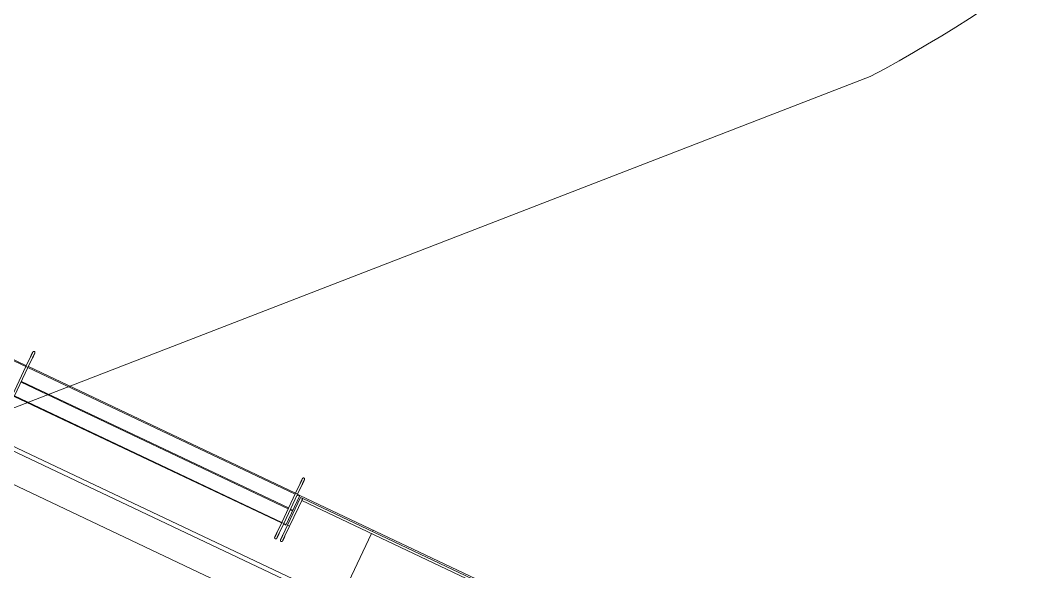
# Model space of a CAD drawing. Header units: metres. Extents: x 286532 to 329498, y 7396783 to 7466136.
# Drawn here: x 325561.71 to 325580.43, y 7397732.49 to 7397742.69 of the extents above; entities that cross this region are included whole.
import ezdxf

# ---------------------------------------------------------------- set-up
doc = ezdxf.new("R2010")
doc.units = ezdxf.units.M
doc.header["$LTSCALE"] = 10
doc.layers.get('0').update_dxf_attribs({"color": 255})
doc.layers.add('_  ARQ-AUX-001', color=1, linetype='Continuous', lineweight=5)
doc.layers.add('_AUXILIAR', color=7, linetype='Continuous', lineweight=30)

# ---------------------------------------------------------------- blocks, each defined once
blk = doc.blocks.new('ESTACAODRONE')
at = {"layer": '_  ARQ-AUX-001'}
for p, q in [((-62.80199377751251, -86.83322163347043), (-39.33758601723246, -98.2306847349841)), ((-39.3026325462634, -98.15872464279951), (-62.76704030654344, -86.76126154128586)), ((-63.22892240638017, -87.24708106111842), (-39.39895737780242, -98.82210779515496)), ((-51.63889447192196, -90.55457689240575), (-56.99947415554198, -87.9507605182007)), ((-51.64792594057508, -90.57136840559542), (-57.00715380598558, -87.96820865571499)), ((-51.56124133235719, -90.39290737685687), (-51.64792594036049, -90.57136840547466)), ((-51.64792594036018, -90.57136840547473), (-51.9017536773537, -91.09393359990769)), ((-51.64792594036018, -90.57136840547473), (-51.61014689196327, -90.58971897773351)), ((-51.61014689196357, -90.58971897773341), (-51.52346228396028, -90.41125794911564)), ((-46.67853071115678, -92.96399474423379), (-51.60246724169701, -90.57227084040642)), ((-51.61014689196327, -90.58971897773351), (-51.86397462895678, -91.11228417216647)), ((-46.68685400654795, -92.9811302414164), (-51.61014689214062, -90.58971897792071)), ((-46.81792952260002, -93.25098058674484), (-51.7412224081927, -90.85956932324916)), ((-46.80960622720886, -93.23384508956224), (-51.73289911280153, -90.84243382699788)), ((-46.94320691662142, -93.5105318473652), (-51.86785607540514, -91.11846179608256)), ((-46.94068174326094, -93.50369543489069), (-51.86397462885361, -91.11228417232633)), ((-46.59184610303618, -92.78553371535922), (-46.67853071103949, -92.96399474397703)), ((-46.64075166264258, -92.9823453162358), (-46.55406705463928, -92.80388428761799)), ((-46.67853071103923, -92.96399474397712), (-46.94068174330727, -93.50369543536155)), ((-46.64075166264229, -92.9823453162359), (-46.90290269491032, -93.52204600762032)), ((-46.5975127936108, -93.00334791000932), (-46.862832644023, -93.54957237280905)), ((-46.67853071103923, -92.96399474397712), (-46.64075166264229, -92.9823453162359)), ((-46.60583608900197, -93.02048340719193), (-46.64907495811349, -92.99948081374168)), ((-46.5975127936108, -93.00334791000932), (-46.64075166272232, -92.98234531655908)), ((-46.5975127936108, -93.00334791000932), (-38.56063473573886, -96.90713367983699)), ((-46.58465811085955, -93.04183195951053), (-46.83413850990127, -93.555447117478)), ((-46.79635946150427, -93.57379768973681), (-46.54687906246255, -93.06018253176933)), ((-46.58465811085921, -93.04183195951063), (-46.54687906246227, -93.06018253176941)), ((-46.56522963472131, -93.09796158016623), (-39.88227535668895, -96.34410039479735)), ((-39.8639247844302, -96.30632134640045), (-46.54687906246255, -93.06018253176933)), ((-46.73691160505405, -93.29033375252038), (-46.78015047416557, -93.26933115907013)), ((-46.72858830966288, -93.27319825533777), (-46.7718271787744, -93.25219566188753)), ((-46.94068174330752, -93.50369543536145), (-47.02736635131081, -93.68215646397923)), ((-46.9895873029139, -93.70050703623798), (-46.90290269491062, -93.52204600762022)), ((-46.90290269491032, -93.52204600762032), (-46.94068174330727, -93.50369543536155)), ((-46.83413850990118, -93.5554471174782), (-46.92082311790446, -93.73390814609598)), ((-46.862832644023, -93.54957237280905), (-46.9067841413198, -93.5282236309722)), ((-46.85966382571496, -93.54304860066622), (-46.90290269482648, -93.52204600721598)), ((-46.88304406950758, -93.75225871835474), (-46.79635946150427, -93.57379768973696)), ((-46.79635946150401, -93.57379768973689), (-46.83413850990095, -93.55544711747811)), ((-45.76370764768217, -94.71989574283361), (-45.278793253412, -93.72158331330866)), ((-45.26142071542563, -93.68581778276712), (-45.24826106516412, -93.65872549079359))]:
    blk.add_line(p, q, dxfattribs=at)
at = {"layer": '_  ARQ-AUX-001', "flags": 128}
for points in [[(-51.51685042422648, -90.30151805978245), (-51.51688593221819, -90.30159116148843), (-51.51699239938817, -90.30181034965926), (-51.51716965541161, -90.30217527364059), (-51.51741741671672, -90.30268534963193), (-51.51773528693824, -90.30333976162048), (-51.51812275755165, -90.30413746268668), (-51.51857920868661, -90.30507717667899), (-51.51910391011867, -90.30615740025546), (-51.51969602243746, -90.30737640528882), (-51.52035459838962, -90.30873224163106), (-51.52107858439408, -90.31022274023324), (-51.52186682222768, -90.31184551661559), (-51.52271805087805, -90.31359797468204), (-51.5236309085609, -90.31547731087353), (-51.52460393489872, -90.31748051865307), (-51.52563557325691, -90.31960439331554), (-51.52672417323416, -90.32184553711453), (-51.52786799330275, -90.32420036469804), (-51.52906520359455, -90.32666510884431), (-51.5303138888285, -90.32923582648846), (-51.5316120513746, -90.33190840503067), (-51.53295761444969, -90.33467856891536), (-51.53434842543989, -90.3375418864713), (-51.53578225934432, -90.34049377700117), (-51.53725682233458, -90.34352951810985), (-51.53876975542447, -90.34664425325914), (-51.54031863824375, -90.34983299953721), (-51.54190099291035, -90.35309065563033), (-51.54351428799436, -90.35641200998361), (-51.54515594256776, -90.35979174913862), (-51.54682333033347, -90.3632244662337), (-51.54851378382673, -90.36670466965376), (-51.55022459868259, -90.37022679181572), (-51.55195303796221, -90.3737851980755), (-51.55369633653147, -90.37737419574214), (-51.55545170548453, -90.38098804318498), (-51.55721633660553, -90.38462095901905), (-51.55898740686112, -90.38826713135398), (-51.56076208291669, -90.39192072709187), (-51.56124133235719, -90.39290737685687)], [(-51.56124133235719, -90.39290737685687), (-51.5594661694971, -90.38925277891529), (-51.55769384651891, -90.38560402755083), (-51.5559271987613, -90.38196695998727), (-51.55416905248383, -90.37834739475689), (-51.55242222034548, -90.37475112239188), (-51.55068949690504, -90.37118389616091), (-51.54897365415037, -90.36765142286494), (-51.54727743706388, -90.3641593537077), (-51.54560355923105, -90.36071327525495), (-51.54395469849936, -90.35731870049703), (-51.5423334926942, -90.35398106002944), (-51.54074253539905, -90.35070569336494), (-51.53918437180619, -90.3474978403915), (-51.53766149464497, -90.34436263298952), (-51.53617634019401, -90.34130508682209), (-51.53473128438358, -90.33833009331079), (-51.53332863899475, -90.33544241181066), (-51.5319706479609, -90.33264666199605), (-51.53065948377801, -90.3299473164703), (-51.52939724402905, -90.32734869361038), (-51.52818594802839, -90.32485495065856), (-51.52702753359121, -90.32247007707159), (-51.5259238539335, -90.32019788813844), (-51.52487667470729, -90.31804201887672), (-51.52388767117591, -90.31600591821733), (-51.52295842553409, -90.314092843487), (-51.52209042437659, -90.3123058551972), (-51.52128505632011, -90.31064781214796), (-51.52054360978175, -90.30912136685451), (-51.51986727091778, -90.30772896130365), (-51.51925712172612, -90.30647282304726), (-51.51871413831532, -90.30535496163857), (-51.518239189343, -90.30437716541738), (-51.5178330346262, -90.30354099864904), (-51.51749632392583, -90.30284779902206), (-51.51722959590718, -90.3022986755079), (-51.51703327727817, -90.30189450658706), (-51.51690768210675, -90.30163593884365), (-51.51685301131838, -90.30152338593082)], [(-51.47907137582956, -90.3198686320412), (-51.47910688382129, -90.31994173374719), (-51.47921335099126, -90.32016092191802), (-51.4793906070147, -90.32052584589934), (-51.47963836831981, -90.32103592189068), (-51.47995623854133, -90.32169033387923), (-51.48034370915475, -90.32248803494545), (-51.4808001602897, -90.32342774893775), (-51.48132486172176, -90.32450797251423), (-51.48191697404056, -90.32572697754757), (-51.48257554999271, -90.32708281388982), (-51.48329953599717, -90.32857331249201), (-51.48408777383077, -90.33019608887436), (-51.48493900248113, -90.33194854694081), (-51.485851860164, -90.33382788313229), (-51.48682488650181, -90.33583109091184), (-51.48785652486001, -90.3379549655743), (-51.48894512483726, -90.34019610937328), (-51.49008894490584, -90.34255093695681), (-51.49128615519764, -90.34501568110306), (-51.4925348404316, -90.34758639874723), (-51.49383300297769, -90.35025897728944), (-51.49517856605278, -90.35302914117413), (-51.49656937704298, -90.35589245873005), (-51.49800321094741, -90.35884434925994), (-51.49947777393767, -90.3618800903686), (-51.50099070702755, -90.3649948255179), (-51.50253958984684, -90.36818357179598), (-51.50412194451344, -90.37144122788908), (-51.50573523959745, -90.37476258224238), (-51.50737689417085, -90.37814232139738), (-51.50904428193656, -90.38157503849247), (-51.51073473542983, -90.38505524191251), (-51.51244555028568, -90.38857736407448), (-51.5141739895653, -90.39213577033426), (-51.51591728813456, -90.39572476800089), (-51.51767265708762, -90.39933861544374), (-51.51943728820862, -90.40297153127781), (-51.52120835846421, -90.40661770361275), (-51.52298303451978, -90.41027129935064), (-51.52346228396028, -90.41125794911564)], [(-51.52346228396028, -90.41125794911564), (-51.52168712110019, -90.40760335117406), (-51.519914798122, -90.40395459980958), (-51.5181481503644, -90.40031753224604), (-51.51639000408692, -90.39669796701564), (-51.51464317194856, -90.39310169465064), (-51.51291044850813, -90.38953446841967), (-51.51119460575347, -90.38600199512369), (-51.50949838866698, -90.38250992596647), (-51.50782451083415, -90.3790638475137), (-51.50617565010244, -90.3756692727558), (-51.50455444429729, -90.37233163228821), (-51.50296348700214, -90.3690562656237), (-51.50140532340929, -90.36584841265025), (-51.49988244624807, -90.36271320524828), (-51.4983972917971, -90.35965565908086), (-51.49695223598667, -90.35668066556956), (-51.49554959059784, -90.35379298406943), (-51.49419159956399, -90.3509972342548), (-51.4928804353811, -90.34829788872906), (-51.49161819563214, -90.34569926586913), (-51.49040689963149, -90.34320552291733), (-51.4892484851943, -90.34082064933035), (-51.48814480553659, -90.3385484603972), (-51.48709762631038, -90.33639259113549), (-51.48610862277901, -90.3343564904761), (-51.48517937713718, -90.33244341574577), (-51.48431137597968, -90.33065642745596), (-51.4835060079232, -90.32899838440673), (-51.48276456138483, -90.32747193911327), (-51.48208822252087, -90.32607953356242), (-51.48147807332921, -90.32482339530601), (-51.48093508991841, -90.32370553389734), (-51.48046014094609, -90.32272773767613), (-51.48005398622929, -90.32189157090781), (-51.47971727552893, -90.32119837128081), (-51.47945054751028, -90.32064924776667), (-51.47925422888127, -90.32024507884583), (-51.47912863370984, -90.3199865111024), (-51.47907396292148, -90.31987395818959)], [(-51.51685042422648, -90.30151805978245), (-51.5164684010386, -90.30077001953691), (-51.51605676979717, -90.3000378544967), (-51.51561618902436, -90.29932273596971), (-51.51514736355541, -90.29862580799303), (-51.51465104341106, -90.29794818550273), (-51.51412802259768, -90.29729095255028), (-51.51357913783699, -90.29665516056819), (-51.51300526722752, -90.296041826688), (-51.51240732883983, -90.29545193211307), (-51.51178627924779, -90.29488642054889), (-51.51114311199822, -90.2943461966933), (-51.51047885602159, -90.29383212478929), (-51.50979457398569, -90.2933450272422), (-51.50909136059587, -90.29288568330419), (-51.5083703408435, -90.2924548278276), (-51.50763266820638, -90.29205315008926), (-51.50687952280339, -90.29168129268787), (-51.5061121095065, -90.29133985051595), (-51.50533165601325, -90.29102936980814), (-51.5045394108828, -90.29075034726736), (-51.5037366415383, -90.2905032292701), (-51.50292463223949, -90.2902884111525), (-51.50210468202801, -90.29010623657769), (-51.50127810264929, -90.28995699698609), (-51.50044621645401, -90.2898409311293), (-51.49961035428262, -90.28975822468786), (-51.49877185333628, -90.28970900997446), (-51.49793205503765, -90.28969336572216), (-51.49709230288485, -90.2897113169584), (-51.49625394030218, -90.28976283496502), (-51.49541830849094, -90.28984783732423), (-51.49458674428378, -90.28996618805037), (-51.49376057800603, -90.29011769780753), (-51.49294113134749, -90.29030212421242), (-51.49212971524801, -90.29051917222216), (-51.49132762780025, -90.29076849460616), (-51.49053615217304, -90.29104969250189), (-51.48975655455854, -90.29136231605263), (-51.48899008214662, -90.2917058651274), (-51.48878561389864, -90.29180382171339)], [(-51.48878561389864, -90.29180382171339), (-51.4880375736531, -90.29218584490124), (-51.48730540861289, -90.29259747614267), (-51.4865902900859, -90.29303805691549), (-51.48589336210921, -90.29350688238442), (-51.48521573961894, -90.29400320252878), (-51.48455850666649, -90.29452622334216), (-51.48392271468438, -90.29507510810284), (-51.48330938080419, -90.29564897871232), (-51.48271948622924, -90.2962469171), (-51.48215397466506, -90.29686796669206), (-51.48161375080949, -90.29751113394161), (-51.48109967890547, -90.29817538991824), (-51.48061258135837, -90.29885967195413), (-51.48015323742037, -90.29956288534397), (-51.47972238194377, -90.30028390509634), (-51.47932070420544, -90.30102157773345), (-51.47894884680405, -90.30177472313645), (-51.47860740463214, -90.30254213643335), (-51.47829692392433, -90.30332258992657), (-51.47801790138355, -90.30411483505704), (-51.47777078338629, -90.30491760440154), (-51.47755596526868, -90.30572961370034), (-51.47737379069385, -90.30654956391182), (-51.4772245511023, -90.30737614329055), (-51.47710848524549, -90.30820802948583), (-51.47702577880405, -90.30904389165723), (-51.47697656409066, -90.30988239260357), (-51.47696091983834, -90.3107221909022), (-51.47697887107459, -90.311561943055), (-51.47703038908121, -90.31240030563767), (-51.47711539144042, -90.3132359374489), (-51.47723374216655, -90.31406750165604), (-51.47738525192372, -90.3148936679338), (-51.47756967832861, -90.31571311459236), (-51.47778672633834, -90.31652453069184), (-51.47803604872237, -90.3173266181396), (-51.47831724661807, -90.31811809376678), (-51.47862987016882, -90.31889769138131), (-51.47897341924359, -90.31966416379322), (-51.47907137582956, -90.3198686320412)], [(-46.54745519490547, -92.69414439828482), (-46.5474907028972, -92.6942174999908), (-46.54759717006717, -92.69443668816163), (-46.54777442609061, -92.69480161214295), (-46.54802218739572, -92.6953116881343), (-46.54834005761725, -92.69596610012285), (-46.54872752823066, -92.69676380118905), (-46.54918397936562, -92.69770351518136), (-46.54970868079767, -92.69878373875783), (-46.55030079311647, -92.70000274379119), (-46.55095936906861, -92.70135858013342), (-46.55168335507308, -92.70284907873562), (-46.55247159290668, -92.70447185511796), (-46.55332282155705, -92.70622431318442), (-46.55423567923991, -92.7081036493759), (-46.55520870557773, -92.71010685715544), (-46.55624034393591, -92.7122307318179), (-46.55732894391317, -92.7144718756169), (-46.55847276398175, -92.71682670320041), (-46.55966997427355, -92.71929144734668), (-46.56091865950751, -92.72186216499082), (-46.56221682205361, -92.72453474353304), (-46.56356238512869, -92.72730490741773), (-46.56495319611889, -92.73016822497367), (-46.56638703002332, -92.73312011550355), (-46.56786159301358, -92.73615585661221), (-46.56937452610346, -92.7392705917615), (-46.57092340892275, -92.7424593380396), (-46.57250576358935, -92.74571699413269), (-46.57411905867336, -92.74903834848598), (-46.57576071324676, -92.75241808764098), (-46.57742810101247, -92.75585080473607), (-46.57911855450574, -92.75933100815612), (-46.58082936936159, -92.76285313031809), (-46.58255780864121, -92.76641153657785), (-46.58430110721047, -92.7700005342445), (-46.58605647616353, -92.77361438168735), (-46.58782110728453, -92.7772472975214), (-46.58959217754012, -92.78089346985635), (-46.59136685359569, -92.78454706559423), (-46.59184610303618, -92.78553371535922)], [(-46.59184610303618, -92.78553371535922), (-46.5900709401761, -92.78187911741767), (-46.58829861719791, -92.7782303660532), (-46.5865319694403, -92.77459329848962), (-46.58477382316283, -92.77097373325925), (-46.58302699102448, -92.76737746089425), (-46.58129426758403, -92.76381023466327), (-46.57957842482938, -92.7602777613673), (-46.57788220774289, -92.75678569221009), (-46.57620832991006, -92.75333961375732), (-46.57455946917836, -92.74994503899941), (-46.5729382633732, -92.74660739853181), (-46.57134730607805, -92.74333203186731), (-46.5697891424852, -92.74012417889386), (-46.56826626532398, -92.73698897149188), (-46.56678111087302, -92.73393142532446), (-46.56533605506259, -92.73095643181315), (-46.56393340967375, -92.72806875031303), (-46.5625754186399, -92.72527300049842), (-46.56126425445701, -92.72257365497266), (-46.56000201470805, -92.71997503211274), (-46.55879071870739, -92.71748128916093), (-46.55763230427021, -92.71509641557395), (-46.5565286246125, -92.7128242266408), (-46.55548144538628, -92.71066835737908), (-46.55449244185492, -92.7086322567197), (-46.55356319621309, -92.70671918198937), (-46.55269519505559, -92.70493219369956), (-46.55188982699912, -92.70327415065033), (-46.55114838046074, -92.70174770535687), (-46.55047204159678, -92.70035529980603), (-46.54986189240513, -92.69909916154963), (-46.54931890899432, -92.69798130014094), (-46.548843960022, -92.69700350391975), (-46.54843780530521, -92.69616733715142), (-46.54810109460483, -92.69547413752441), (-46.54783436658618, -92.69492501401025), (-46.54763804795718, -92.69452084508943), (-46.54751245278575, -92.69426227734601), (-46.54745778199739, -92.69414972443319)], [(-46.50967614650857, -92.71249497054357), (-46.50971165450029, -92.71256807224957), (-46.50981812167026, -92.71278726042038), (-46.50999537769371, -92.71315218440171), (-46.51024313899882, -92.71366226039305), (-46.51056100922034, -92.7143166723816), (-46.51094847983375, -92.71511437344782), (-46.51140493096871, -92.71605408744013), (-46.51192963240076, -92.7171343110166), (-46.51252174471956, -92.71835331604994), (-46.51318032067171, -92.71970915239217), (-46.51390430667617, -92.72119965099438), (-46.51469254450978, -92.72282242737673), (-46.51554377316014, -92.72457488544318), (-46.516456630843, -92.72645422163465), (-46.51742965718082, -92.7284574294142), (-46.51846129553901, -92.73058130407667), (-46.51954989551626, -92.73282244787565), (-46.52069371558485, -92.73517727545918), (-46.52189092587665, -92.73764201960543), (-46.5231396111106, -92.74021273724959), (-46.5244377736567, -92.74288531579181), (-46.52578333673178, -92.7456554796765), (-46.52717414772198, -92.74851879723242), (-46.52860798162641, -92.7514706877623), (-46.53008254461668, -92.75450642887098), (-46.53159547770655, -92.75762116402025), (-46.53314436052585, -92.76080991029835), (-46.53472671519245, -92.76406756639146), (-46.53634001027645, -92.76738892074475), (-46.53798166484985, -92.77076865989974), (-46.53964905261557, -92.77420137699484), (-46.54133950610883, -92.77768158041488), (-46.54305032096468, -92.78120370257685), (-46.5447787602443, -92.78476210883662), (-46.54652205881357, -92.78835110650326), (-46.54827742776663, -92.79196495394612), (-46.55004205888762, -92.79559786978017), (-46.55181312914321, -92.7992440421151), (-46.55358780519878, -92.802897637853), (-46.55406705463928, -92.80388428761799)], [(-46.55406705463928, -92.80388428761799), (-46.5522918917792, -92.80022968967643), (-46.55051956880101, -92.79658093831195), (-46.54875292104339, -92.79294387074839), (-46.54699477476593, -92.78932430551801), (-46.54524794262757, -92.785728033153), (-46.54351521918713, -92.78216080692202), (-46.54179937643246, -92.77862833362606), (-46.54010315934597, -92.77513626446884), (-46.53842928151315, -92.77169018601607), (-46.53678042078145, -92.76829561125817), (-46.5351592149763, -92.76495797079058), (-46.53356825768115, -92.76168260412608), (-46.53201009408829, -92.75847475115263), (-46.53048721692707, -92.75533954375065), (-46.52900206247611, -92.75228199758322), (-46.52755700666567, -92.74930700407192), (-46.52615436127684, -92.7464193225718), (-46.524796370243, -92.74362357275719), (-46.52348520606011, -92.74092422723143), (-46.52222296631115, -92.7383256043715), (-46.52101167031048, -92.73583186141968), (-46.51985325587331, -92.73344698783272), (-46.5187495762156, -92.73117479889957), (-46.51770239698937, -92.72901892963785), (-46.51671339345801, -92.72698282897846), (-46.51578414781618, -92.72506975424814), (-46.51491614665868, -92.72328276595833), (-46.51411077860221, -92.7216247229091), (-46.51336933206383, -92.72009827761562), (-46.51269299319988, -92.71870587206479), (-46.51208284400821, -92.71744973380838), (-46.51153986059742, -92.7163318723997), (-46.51106491162509, -92.71535407617851), (-46.51065875690829, -92.71451790941018), (-46.51032204620792, -92.71382470978317), (-46.51005531818927, -92.71327558626902), (-46.50985899956027, -92.7128714173482), (-46.50973340438885, -92.71261284960477), (-46.50967873360048, -92.71250029669196)], [(-46.54745519490547, -92.69414439828482), (-46.54707317171761, -92.69339635803928), (-46.54666154047617, -92.69266419299906), (-46.54622095970336, -92.69194907447208), (-46.54575213423441, -92.69125214649539), (-46.54525581409006, -92.6905745240051), (-46.54473279327669, -92.68991729105265), (-46.544183908516, -92.68928149907056), (-46.54361003790653, -92.68866816519036), (-46.54301209951883, -92.68807827061543), (-46.54239104992678, -92.68751275905126), (-46.54174788267723, -92.68697253519566), (-46.54108362670057, -92.68645846329166), (-46.54039934466471, -92.68597136574455), (-46.53969613127487, -92.68551202180656), (-46.5389751115225, -92.68508116632997), (-46.5382374388854, -92.68467948859163), (-46.5374842934824, -92.68430763119024), (-46.53671688018549, -92.68396618901832), (-46.53593642669227, -92.68365570831051), (-46.5351441815618, -92.68337668576973), (-46.53434141221732, -92.68312956777247), (-46.5335294029185, -92.68291474965486), (-46.53270945270701, -92.68273257508004), (-46.53188287332829, -92.68258333548846), (-46.53105098713301, -92.68246726963167), (-46.53021512496161, -92.68238456319023), (-46.52937662401529, -92.68233534847684), (-46.52853682571666, -92.68231970422453), (-46.52769707356385, -92.68233765546076), (-46.52685871098118, -92.68238917346739), (-46.52602307916995, -92.6824741758266), (-46.52519151496278, -92.68259252655274), (-46.52436534868503, -92.6827440363099), (-46.52354590202648, -92.68292846271478), (-46.52273448592701, -92.68314551072451), (-46.52193239847925, -92.68339483310854), (-46.52114092285204, -92.68367603100425), (-46.52036132523754, -92.68398865455498), (-46.51959485282563, -92.68433220362976), (-46.51939038457764, -92.68443016021575)], [(-46.51939038457764, -92.68443016021575), (-46.5186423443321, -92.68481218340362), (-46.5179101792919, -92.68522381464504), (-46.51719506076491, -92.68566439541786), (-46.51649813278821, -92.6861332208868), (-46.51582051029794, -92.68662954103114), (-46.51516327734549, -92.68715256184453), (-46.51452748536339, -92.6877014466052), (-46.51391415148319, -92.68827531721469), (-46.51332425690824, -92.68887325560236), (-46.51275874534406, -92.68949430519443), (-46.5122185214885, -92.69013747244398), (-46.51170444958446, -92.69080172842062), (-46.51121735203738, -92.6914860104565), (-46.51075800809938, -92.69218922384634), (-46.51032715262278, -92.6929102435987), (-46.50992547488445, -92.69364791623582), (-46.50955361748306, -92.69440106163881), (-46.50921217531113, -92.69516847493571), (-46.50890169460334, -92.69594892842893), (-46.50862267206255, -92.6967411735594), (-46.5083755540653, -92.6975439429039), (-46.50816073594768, -92.69835595220272), (-46.50797856137285, -92.6991759024142), (-46.5078293217813, -92.70000248179294), (-46.50771325592449, -92.7008343679882), (-46.50763054948305, -92.70167023015959), (-46.50758133476968, -92.70250873110594), (-46.50756569051735, -92.70334852940456), (-46.50758364175358, -92.70418828155738), (-46.50763515976022, -92.70502664414003), (-46.50772016211941, -92.70586227595125), (-46.50783851284556, -92.70669384015841), (-46.50799002260272, -92.70752000643618), (-46.50817444900762, -92.70833945309472), (-46.50839149701734, -92.70915086919422), (-46.50864081940136, -92.70995295664197), (-46.50892201729706, -92.71074443226917), (-46.50923464084782, -92.71152402988368), (-46.50957818992259, -92.71229050229559), (-46.50967614650857, -92.71249497054357)], [(-47.07175725944154, -93.77354578105366), (-47.07172175144981, -93.77347267934768), (-47.07161528427984, -93.77325349117685), (-47.07143802825639, -93.77288856719551), (-47.07119026695129, -93.77237849120418), (-47.07087239672975, -93.7717240792156), (-47.07048492611635, -93.77092637814941), (-47.0700284749814, -93.76998666415712), (-47.06950377354934, -93.76890644058065), (-47.06891166123054, -93.76768743554729), (-47.06825308527839, -93.76633159920505), (-47.06752909927393, -93.76484110060284), (-47.06674086144033, -93.76321832422052), (-47.06588963278997, -93.76146586615405), (-47.06497677510711, -93.75958652996258), (-47.06400374876928, -93.75758332218302), (-47.0629721104111, -93.75545944752056), (-47.06188351043384, -93.75321830372158), (-47.06073969036526, -93.75086347613806), (-47.05954248007346, -93.7483987319918), (-47.0582937948395, -93.74582801434764), (-47.05699563229341, -93.74315543580543), (-47.05565006921832, -93.74038527192074), (-47.05425925822812, -93.73752195436481), (-47.05282542432369, -93.73457006383491), (-47.05135086133343, -93.73153432272626), (-47.04983792824355, -93.72841958757697), (-47.04828904542426, -93.72523084129887), (-47.04670669075766, -93.72197318520578), (-47.04509339567365, -93.7186518308525), (-47.04345174110024, -93.71527209169747), (-47.04178435333454, -93.7118393746024), (-47.04009389984127, -93.70835917118235), (-47.03838308498542, -93.70483704902038), (-47.0366546457058, -93.70127864276061), (-47.03491134713654, -93.69768964509397), (-47.03315597818348, -93.69407579765112), (-47.03139134706247, -93.69044288181705), (-47.02962027680689, -93.68679670948211), (-47.02784560075132, -93.68314311374424), (-47.02736635131081, -93.68215646397923)], [(-47.02736635131081, -93.68215646397923), (-47.0291415141709, -93.68581106192079), (-47.0309138371491, -93.68945981328528), (-47.03268048490671, -93.69309688084884), (-47.03443863118418, -93.69671644607922), (-47.03618546332253, -93.70031271844422), (-47.03791818676297, -93.7038799446752), (-47.03963402951763, -93.70741241797116), (-47.04133024660413, -93.71090448712839), (-47.04300412443695, -93.71435056558114), (-47.04465298516865, -93.71774514033906), (-47.04627419097381, -93.72108278080667), (-47.04786514826896, -93.72435814747116), (-47.04942331186182, -93.72756600044461), (-47.05094618902304, -93.7307012078466), (-47.052431343474, -93.73375875401402), (-47.05387639928441, -93.73673374752529), (-47.05527904467326, -93.73962142902545), (-47.05663703570711, -93.74241717884006), (-47.05794819989, -93.74511652436581), (-47.05921043963895, -93.7477151472257), (-47.06042173563961, -93.75020889017753), (-47.0615801500768, -93.75259376376452), (-47.06268382973451, -93.75486595269767), (-47.06373100896072, -93.75702182195938), (-47.06472001249209, -93.75905792261877), (-47.06564925813392, -93.7609709973491), (-47.06651725929142, -93.76275798563891), (-47.0673226273479, -93.76441602868815), (-47.06806407388626, -93.76594247398158), (-47.06874041275023, -93.76733487953244), (-47.06935056194188, -93.76859101778884), (-47.06989354535269, -93.76970887919754), (-47.07036849432501, -93.77068667541873), (-47.07077464904181, -93.77152284218705), (-47.07111135974218, -93.77221604181405), (-47.07137808776083, -93.77276516532821), (-47.07157440638984, -93.77316933424905), (-47.07170000156126, -93.77342790199246), (-47.07175467234963, -93.77354045490529)], [(-47.03397821104463, -93.79189635331242), (-47.0339427030529, -93.79182325160643), (-47.03383623588294, -93.79160406343561), (-47.03365897985948, -93.79123913945426), (-47.03341121855438, -93.79072906346295), (-47.03309334833284, -93.79007465147436), (-47.03270587771945, -93.78927695040818), (-47.03224942658449, -93.78833723641587), (-47.03172472515244, -93.7872570128394), (-47.03113261283363, -93.78603800780606), (-47.03047403688148, -93.78468217146381), (-47.02975005087702, -93.7831916728616), (-47.02896181304342, -93.78156889647927), (-47.02811058439305, -93.77981643841282), (-47.0271977267102, -93.77793710222134), (-47.02622470037237, -93.77593389444178), (-47.02519306201419, -93.77381001977932), (-47.02410446203694, -93.77156887598035), (-47.02296064196835, -93.76921404839682), (-47.02176343167655, -93.76674930425057), (-47.02051474644259, -93.76417858660639), (-47.0192165838965, -93.76150600806419), (-47.01787102082142, -93.7587358441795), (-47.01648020983122, -93.75587252662358), (-47.01504637592678, -93.75292063609368), (-47.01357181293652, -93.74988489498502), (-47.01205887984663, -93.74677015983573), (-47.01050999702735, -93.74358141355764), (-47.00892764236075, -93.74032375746455), (-47.00731434727675, -93.73700240311125), (-47.00567269270334, -93.73362266395623), (-47.00400530493763, -93.73018994686116), (-47.00231485144437, -93.72670974344112), (-47.00060403658851, -93.72318762127915), (-46.99887559730889, -93.71962921501937), (-46.99713229873964, -93.71604021735274), (-46.99537692978657, -93.71242636990988), (-46.99361229866557, -93.7087934540758), (-46.99184122840998, -93.70514728174088), (-46.99006655235441, -93.70149368600299), (-46.9895873029139, -93.70050703623798)], [(-46.9895873029139, -93.70050703623798), (-46.99136246577399, -93.70416163417956), (-46.99313478875219, -93.70781038554405), (-46.9949014365098, -93.7114474531076), (-46.99665958278727, -93.71506701833799), (-46.99840641492563, -93.71866329070299), (-47.00013913836607, -93.72223051693396), (-47.00185498112072, -93.72576299022992), (-47.00355119820722, -93.72925505938716), (-47.00522507604004, -93.73270113783991), (-47.00687393677175, -93.73609571259783), (-47.0084951425769, -93.73943335306542), (-47.01008609987205, -93.74270871972992), (-47.01164426346491, -93.74591657270336), (-47.01316714062613, -93.74905178010535), (-47.01465229507709, -93.75210932627277), (-47.01609735088751, -93.75508431978405), (-47.01749999627635, -93.7579720012842), (-47.01885798731021, -93.76076775109881), (-47.02016915149309, -93.76346709662457), (-47.02143139124204, -93.76606571948447), (-47.02264268724271, -93.7685594624363), (-47.02380110167989, -93.77094433602328), (-47.0249047813376, -93.77321652495642), (-47.02595196056382, -93.77537239421814), (-47.02694096409518, -93.77740849487752), (-47.02787020973702, -93.77932156960786), (-47.02873821089451, -93.78110855789767), (-47.02954357895099, -93.7827666009469), (-47.03028502548935, -93.78429304624035), (-47.03096136435332, -93.78568545179121), (-47.03157151354498, -93.7869415900476), (-47.03211449695578, -93.78805945145629), (-47.0325894459281, -93.7890372476775), (-47.0329956006449, -93.78987341444582), (-47.03333231134527, -93.79056661407282), (-47.03359903936392, -93.79111573758696), (-47.03379535799293, -93.7915199065078), (-47.03392095316435, -93.79177847425123), (-47.03397562395272, -93.79189102716404)], [(-46.96521402603518, -93.82529746317041), (-46.96517851804347, -93.82522436146442), (-46.96507205087349, -93.82500517329359), (-46.96489479485004, -93.82464024931228), (-46.96464703354493, -93.8241301733209), (-46.96432916332341, -93.82347576133235), (-46.96394169271, -93.82267806026616), (-46.96348524157504, -93.82173834627386), (-46.96296054014299, -93.82065812269738), (-46.96236842782417, -93.81943911766403), (-46.96170985187204, -93.81808328132178), (-46.96098586586758, -93.8165927827196), (-46.96019762803397, -93.81497000633726), (-46.95934639938361, -93.81321754827079), (-46.95843354170074, -93.81133821207932), (-46.95746051536294, -93.80933500429978), (-46.95642887700473, -93.80721112963731), (-46.9553402770275, -93.80496998583833), (-46.95419645695892, -93.80261515825481), (-46.9529992466671, -93.80015041410853), (-46.95175056143315, -93.79757969646438), (-46.95045239888706, -93.79490711792218), (-46.94910683581197, -93.79213695403747), (-46.94771602482176, -93.78927363648152), (-46.94628219091733, -93.78632174595168), (-46.94480762792708, -93.783286004843), (-46.9432946948372, -93.78017126969371), (-46.94174581201791, -93.77698252341561), (-46.9401634573513, -93.77372486732251), (-46.93855016226732, -93.77040351296925), (-46.93690850769389, -93.76702377381422), (-46.93524111992819, -93.76359105671915), (-46.93355066643491, -93.76011085329911), (-46.93183985157907, -93.75658873113711), (-46.93011141229945, -93.75303032487736), (-46.92836811373019, -93.7494413272107), (-46.92661274477712, -93.74582747976788), (-46.92484811365613, -93.7421945639338), (-46.92307704340053, -93.73854839159887), (-46.92130236734496, -93.73489479586098), (-46.92082311790446, -93.73390814609598)], [(-46.92082311790446, -93.73390814609598), (-46.92259828076455, -93.73756274403753), (-46.92437060374274, -93.74121149540201), (-46.92613725150035, -93.74484856296556), (-46.92789539777782, -93.74846812819595), (-46.92964222991618, -93.75206440056095), (-46.93137495335662, -93.75563162679197), (-46.93309079611128, -93.75916410008789), (-46.93478701319778, -93.76265616924512), (-46.9364608910306, -93.76610224769789), (-46.93810975176231, -93.7694968224558), (-46.93973095756747, -93.77283446292341), (-46.94132191486262, -93.77610982958791), (-46.94288007845547, -93.77931768256137), (-46.94440295561668, -93.78245288996332), (-46.94588811006765, -93.78551043613076), (-46.94733316587807, -93.78848542964204), (-46.94873581126691, -93.79137311114219), (-46.95009380230074, -93.79416886095679), (-46.95140496648366, -93.79686820648256), (-46.9526672062326, -93.79946682934245), (-46.95387850223327, -93.80196057229428), (-46.95503691667045, -93.80434544588127), (-46.95614059632815, -93.8066176348144), (-46.95718777555437, -93.80877350407611), (-46.95817677908575, -93.81080960473552), (-46.95910602472757, -93.81272267946585), (-46.95997402588507, -93.81450966775564), (-46.96077939394154, -93.81616771080486), (-46.96152084047991, -93.81769415609833), (-46.96219717934388, -93.81908656164919), (-46.96280732853553, -93.82034269990561), (-46.96335031194633, -93.82146056131428), (-46.96382526091866, -93.82243835753546), (-46.96423141563547, -93.8232745243038), (-46.96456812633583, -93.82396772393079), (-46.96483485435447, -93.82451684744494), (-46.96503117298349, -93.82492101636578), (-46.96515676815491, -93.82517958410921), (-46.96521143894327, -93.82529213702202)], [(-46.92743497763827, -93.84364803542915), (-46.92739946964655, -93.84357493372318), (-46.92729300247658, -93.84335574555236), (-46.92711574645313, -93.84299082157102), (-46.92686798514802, -93.84248074557968), (-46.92655011492649, -93.84182633359111), (-46.92616264431309, -93.84102863252491), (-46.92570619317814, -93.84008891853263), (-46.92518149174608, -93.83900869495615), (-46.92458937942727, -93.83778968992279), (-46.92393080347512, -93.83643385358054), (-46.92320681747066, -93.83494335497835), (-46.92241857963707, -93.83332057859603), (-46.9215673509867, -93.83156812052955), (-46.92065449330384, -93.82968878433807), (-46.91968146696601, -93.82768557655855), (-46.91864982860783, -93.82556170189608), (-46.91756122863058, -93.8233205580971), (-46.916417408562, -93.82096573051356), (-46.91522019827019, -93.8185009863673), (-46.91397151303624, -93.81593026872315), (-46.91267335049015, -93.81325769018093), (-46.91132778741506, -93.81048752629624), (-46.90993697642485, -93.80762420874031), (-46.90850314252042, -93.80467231821042), (-46.90702857953017, -93.80163657710177), (-46.90551564644026, -93.79852184195248), (-46.90396676362099, -93.79533309567438), (-46.90238440895439, -93.79207543958128), (-46.90077111387039, -93.78875408522799), (-46.89912945929699, -93.785374346073), (-46.89746207153126, -93.78194162897792), (-46.895771618038, -93.77846142555785), (-46.89406080318215, -93.77493930339588), (-46.89233236390252, -93.77138089713613), (-46.89058906533329, -93.7677918994695), (-46.88883369638022, -93.76417805202664), (-46.88706906525922, -93.76054513619258), (-46.88529799500362, -93.75689896385761), (-46.88352331894806, -93.75324536811975), (-46.88304406950758, -93.75225871835474)], [(-46.88304406950758, -93.75225871835474), (-46.88481923236765, -93.75591331629631), (-46.88659155534584, -93.7595620676608), (-46.88835820310345, -93.76319913522435), (-46.89011634938091, -93.76681870045472), (-46.89186318151927, -93.77041497281974), (-46.89359590495971, -93.7739821990507), (-46.89531174771437, -93.77751467234668), (-46.89700796480086, -93.78100674150389), (-46.89868184263369, -93.78445281995667), (-46.90033070336538, -93.7878473947146), (-46.90195190917053, -93.79118503518218), (-46.9035428664657, -93.79446040184668), (-46.90510103005856, -93.79766825482014), (-46.90662390721977, -93.80080346222208), (-46.90810906167074, -93.80386100838953), (-46.90955411748116, -93.80683600190082), (-46.91095676287, -93.80972368340095), (-46.91231475390384, -93.81251943321556), (-46.91362591808673, -93.8152187787413), (-46.91488815783568, -93.81781740160122), (-46.91609945383635, -93.82031114455307), (-46.91725786827354, -93.82269601814004), (-46.91836154793124, -93.82496820707317), (-46.91940872715747, -93.82712407633491), (-46.92039773068883, -93.8291601769943), (-46.92132697633066, -93.8310732517246), (-46.92219497748815, -93.8328602400144), (-46.92300034554463, -93.83451828306363), (-46.92374179208301, -93.83604472835711), (-46.92441813094697, -93.83743713390795), (-46.92502828013862, -93.83869327216435), (-46.92557126354942, -93.83981113357302), (-46.92604621252173, -93.84078892979423), (-46.92645236723855, -93.84162509656257), (-46.92678907793891, -93.84231829618956), (-46.92705580595756, -93.84286741970371), (-46.92725212458657, -93.84327158862453), (-46.92737771975799, -93.84353015636796), (-46.92743239054636, -93.84364270928077)], [(-47.06204302137246, -93.80161059138149), (-47.06279106161801, -93.80122856819362), (-47.06352322665821, -93.8008169369522), (-47.0642383451852, -93.80037635617938), (-47.06493527316189, -93.79990753071044), (-47.06561289565216, -93.79941121056608), (-47.06627012860461, -93.7988881897527), (-47.06690592058671, -93.79833930499201), (-47.06751925446692, -93.79776543438254), (-47.06810914904185, -93.79716749599486), (-47.06867466060603, -93.7965464464028), (-47.0692148844616, -93.79590327915324), (-47.06972895636562, -93.79523902317658), (-47.07021605391273, -93.79455474114073), (-47.07067539785073, -93.7938515277509), (-47.07110625332732, -93.79313050799853), (-47.07150793106565, -93.79239283536141), (-47.07187978846704, -93.7916396899584), (-47.07222123063895, -93.79087227666152), (-47.07253171134676, -93.7900918231683), (-47.07281073388756, -93.78929957803783), (-47.0730578518848, -93.78849680869334), (-47.07327267000243, -93.78768479939453), (-47.07345484457725, -93.78686484918305), (-47.0736040841688, -93.78603826980431), (-47.07372015002561, -93.78520638360904), (-47.07380285646705, -93.78437052143764), (-47.07385207118043, -93.78353202049131), (-47.07386771543275, -93.78269222219268), (-47.07384976419652, -93.78185247003987), (-47.07379824618989, -93.78101410745721), (-47.07371324383069, -93.78017847564597), (-47.07359489310453, -93.7793469114388), (-47.07344338334737, -93.77852074516105), (-47.07325895694249, -93.77770129850252), (-47.07304190893275, -93.77688988240303), (-47.07279258654874, -93.77608779495527), (-47.07251138865303, -93.77529631932806), (-47.07219876510228, -93.77451672171355), (-47.07185521602752, -93.77375024930166), (-47.07175725944154, -93.77354578105366)], [(-47.03397821104463, -93.79189635331242), (-47.03436023423249, -93.79264439355795), (-47.03477186547394, -93.79337655859817), (-47.03521244624675, -93.79409167712515), (-47.03568127171568, -93.79478860510184), (-47.03617759186002, -93.7954662275921), (-47.03670061267341, -93.79612346054458), (-47.0372494974341, -93.79675925252667), (-47.03782336804357, -93.79737258640688), (-47.03842130643127, -93.7979624809818), (-47.03904235602332, -93.79852799254597), (-47.03968552327287, -93.79906821640155), (-47.04034977924952, -93.79958228830557), (-47.0410340612854, -93.80006938585268), (-47.04173727467523, -93.80052872979068), (-47.0424582944276, -93.80095958526726), (-47.04319596706471, -93.80136126300562), (-47.0439491124677, -93.801733120407), (-47.04471652576461, -93.80207456257891), (-47.04549697925783, -93.8023850432867), (-47.0462892243883, -93.8026640658275), (-47.04709199373279, -93.80291118382476), (-47.0479040030316, -93.80312600194237), (-47.04872395324308, -93.80330817651719), (-47.04955053262181, -93.80345741610876), (-47.05038241881709, -93.80357348196556), (-47.05121828098849, -93.80365618840702), (-47.05205678193482, -93.80370540312039), (-47.05289658023345, -93.80372104737272), (-47.05373633238624, -93.80370309613647), (-47.05457469496891, -93.80365157812983), (-47.05541032678015, -93.80356657577065), (-47.05624189098732, -93.80344822504449), (-47.05706805726508, -93.80329671528733), (-47.05788750392362, -93.80311228888245), (-47.05869892002309, -93.80289524087272), (-47.05950100747084, -93.8026459184887), (-47.06029248309806, -93.80236472059299), (-47.06107208071256, -93.80205209704224), (-47.06183855312447, -93.80170854796745), (-47.06204302137246, -93.80161059138149)], [(-46.9554997879661, -93.85336227349823), (-46.95624782821166, -93.85298025031037), (-46.95697999325186, -93.85256861906893), (-46.95769511177883, -93.85212803829613), (-46.95839203975554, -93.85165921282717), (-46.9590696622458, -93.85116289268284), (-46.95972689519826, -93.85063987186948), (-46.96036268718036, -93.85009098710874), (-46.96097602106056, -93.8495171164993), (-46.9615659156355, -93.84891917811159), (-46.96213142719968, -93.84829812851955), (-46.96267165105524, -93.84765496127), (-46.96318572295928, -93.84699070529335), (-46.96367282050637, -93.84630642325747), (-46.96413216444437, -93.84560320986763), (-46.96456301992096, -93.84488219011526), (-46.9649646976593, -93.84414451747816), (-46.96533655506069, -93.84339137207515), (-46.9656779972326, -93.84262395877826), (-46.96598847794041, -93.84184350528503), (-46.96626750048119, -93.84105126015457), (-46.96651461847846, -93.84024849081008), (-46.96672943659606, -93.83943648151126), (-46.96691161117088, -93.83861653129979), (-46.96706085076246, -93.83778995192105), (-46.96717691661926, -93.83695806572577), (-46.96725962306068, -93.83612220355438), (-46.96730883777408, -93.83528370260805), (-46.9673244820264, -93.83444390430941), (-46.96730653079017, -93.83360415215661), (-46.96725501278353, -93.83276578957395), (-46.96717001042431, -93.83193015776271), (-46.96705165969819, -93.83109859355555), (-46.96690014994103, -93.83027242727779), (-46.96671572353612, -93.82945298061925), (-46.96649867552642, -93.82864156451977), (-46.96624935314239, -93.82783947707203), (-46.96596815524667, -93.82704800144481), (-46.96565553169593, -93.82626840383033), (-46.96531198262116, -93.8255019314184), (-46.96521402603518, -93.82529746317041)], [(-46.92743497763827, -93.84364803542915), (-46.92781700082614, -93.84439607567471), (-46.92822863206758, -93.8451282407149), (-46.92866921284038, -93.8458433592419), (-46.92913803830933, -93.84654028721859), (-46.92963435845368, -93.84721790970889), (-46.93015737926705, -93.84787514266131), (-46.93070626402774, -93.84851093464341), (-46.93128013463721, -93.84912426852361), (-46.93187807302491, -93.84971416309857), (-46.93249912261697, -93.85027967466274), (-46.93314228986652, -93.8508198985183), (-46.93380654584316, -93.85133397042235), (-46.93449082787905, -93.85182106796942), (-46.93519404126886, -93.85228041190743), (-46.93591506102125, -93.85271126738402), (-46.93665273365836, -93.85311294512235), (-46.93740587906136, -93.85348480252375), (-46.93817329235825, -93.85382624469567), (-46.93895374585147, -93.85413672540345), (-46.93974599098195, -93.85441574794427), (-46.94054876032643, -93.8546628659415), (-46.94136076962526, -93.85487768405912), (-46.94218071983673, -93.85505985863394), (-46.94300729921545, -93.8552090982255), (-46.94383918541075, -93.85532516408232), (-46.94467504758212, -93.85540787052375), (-46.94551354852846, -93.85545708523715), (-46.94635334682709, -93.85547272948946), (-46.94719309897989, -93.85545477825322), (-46.94803146156256, -93.8554032602466), (-46.94886709337381, -93.85531825788739), (-46.94969865758096, -93.85519990716125), (-46.95052482385871, -93.85504839740408), (-46.95134427051725, -93.85486397099916), (-46.95215568661673, -93.85464692298946), (-46.95295777406449, -93.85439760060544), (-46.9537492496917, -93.85411640270974), (-46.95452884730621, -93.85380377915898), (-46.95529531971813, -93.85346023008421), (-46.9554997879661, -93.85336227349823)]]:
    blk.add_lwpolyline(points, dxfattribs=at)
at = {"layer": '_  ARQ-AUX-001'}
blk.add_lwpolyline([(-46.56522963472105, -93.09796158016633), (-46.56491699442762, -93.09731793523747), (-46.56400037946668, -93.09543086378913), (-46.56254225563308, -93.09242896662198), (-46.56064199165635, -93.08851681806709), (-46.5584290873862, -93.08396102458335), (-46.55605434859166, -93.07907205596787), (-46.55367960979711, -93.07418308735238), (-46.55146670552696, -93.06962729386863), (-46.54956644155024, -93.06571514531376), (-46.54810831771661, -93.06271324814661), (-46.5471917027557, -93.06082617669827), (-46.54687906246227, -93.06018253176941)], dxfattribs=at)

msp = doc.modelspace()

# ---------------------------------------------------------------- hatches: boundary and pattern name
at = {"true_color": 0xc7c8ca, "transparency": 33554585}
h = msp.add_hatch(color=9, dxfattribs=at)
h.dxf.hatch_style = 1
edge = h.paths.add_edge_path(flags=17)
edge.add_line((325790.0735226213, 7397734.67766016), (325785.9323927848, 7397725.912165756))
edge.add_line((325785.9323927848, 7397725.912165756), (325782.7093856977, 7397727.434828392))
edge.add_arc((324589.4594356383, 7398283.744209212), 1316.558229059866, 334.2857714977699, 335.00442574012794, ccw=False)
edge.add_arc((325750.6665302786, 7397737.449563266), 35.29088016209248, 298.575962046057, 315.0391196846224, ccw=False)
edge.add_arc((325664.99061547, 7397898.480900479), 217.6941062931954, 294.35071983205427, 298.1059257641456, ccw=False)
edge.add_arc((325750.4188590042, 7397711.129368519), 11.7999999991149, 244.6772000939087, 291.53597668745437, ccw=False)
edge.add_line((325745.3717913929, 7397700.463201987), (325626.6594274847, 7397756.516840334))
edge.add_arc((325641.4665205635, 7397780.805911992), 28.4465992244239, 197.5252087172678, 238.63269810949652, ccw=False)
edge.add_line((325614.34028289, 7397772.23991893), (325596.3608602486, 7397822.673452049))
edge.add_line((325596.3608602486, 7397822.673452049), (325593.7456826678, 7397821.736449908))
edge.add_line((325593.7456826678, 7397821.736449908), (325590.5952728076, 7397830.529259314))
edge.add_line((325590.5952728076, 7397830.529259314), (325583.0624359138, 7397827.835494601))
edge.add_line((325583.0624359138, 7397827.835494601), (325598.2871906696, 7397780.984911129))
edge.add_arc((325581.6313068647, 7397777.612337251), 16.99390243241983, -27.409305437614705, 11.446794621133222, ccw=False)
edge.add_line((325596.7174845528, 7397769.789296752), (325590.0917240955, 7397755.764605783))
edge.add_arc((325564.4797332849, 7397765.980487031), 27.57423259051533, 298.0711945504558, 338.2543751509229, ccw=False)
edge.add_line((325577.4552939346, 7397741.649989116), (325549.6415609795, 7397730.903622619))
edge.add_line((325549.6415609795, 7397730.903622619), (325552.3333787889, 7397723.352886127))
edge.add_line((325552.3333787889, 7397723.352886127), (325559.0661430414, 7397725.765194402))
edge.add_line((325559.0661430414, 7397725.765194402), (325560.083847941, 7397722.910461255))
edge.add_line((325560.083847941, 7397722.910461255), (325575.9089333582, 7397728.580492622))
edge.add_line((325575.9089333582, 7397728.580492622), (325592.0058937733, 7397734.347935139))
edge.add_arc((325596.4361216662, 7397717.202531068), 17.70852337038531, 63.714828337742006, 104.4878615349169, ccw=False)
edge.add_line((325604.2781493216, 7397733.080012046), (325751.2731117486, 7397663.679344781))
edge.add_arc((325737.0236401027, 7397635.13802675), 31.90069399144977, 40.33374494317138, 63.4689852969027, ccw=False)
edge.add_line((325761.3411328419, 7397655.785395202), (325777.4526656764, 7397632.455911997))
edge.add_line((325777.4526656764, 7397632.455911997), (325786.458569375, 7397638.675463107))
edge.add_line((325786.458569375, 7397638.675463107), (325772.0375623168, 7397659.428200791))
edge.add_arc((325786.1900989813, 7397669.262750535), 17.2340553184531, 162.6633486420313, 214.7953058882391, ccw=False)
edge.add_arc((326382.6716017837, 7397402.318218326), 670.6071444763546, 154.2606965419587, 156.0636244513231, ccw=False)
edge.add_arc((328387.6302165384, 7396464.678045448), 2883.946189031026, 154.5114808855951, 154.7792504945086, ccw=False)
edge.add_arc((324538.1433844751, 7398302.985549253), 1381.958187364982, 334.3938467270593, 335.1320574766111)
edge.add_line((325791.9656423118, 7397721.833093027), (325796.5813537847, 7397731.603130355))
edge.add_line((325796.5813537847, 7397731.603130355), (325790.0735226213, 7397734.67766016))
edge = h.paths.add_edge_path(flags=17)
edge.add_line((325790.0735226213, 7397734.67766016), (325785.9323927848, 7397725.912165756))
edge.add_line((325796.5813537847, 7397731.603130355), (325790.0735226213, 7397734.67766016))
edge.add_line((325791.9656423118, 7397721.833093027), (325796.5813537847, 7397731.603130355))
edge.add_arc((324538.1433844751, 7398302.985549253), 1381.958187364982, 334.3938467270593, 335.1320574766111)
edge.add_arc((328387.6302165384, 7396464.678045448), 2883.946189031025, 154.5114808855951, 154.7792504945086)
edge.add_arc((326382.6716017837, 7397402.318218326), 670.6071444763506, 154.2606965419587, 156.0636244513231)
edge.add_arc((325786.1900989816, 7397669.262750535), 17.23405531876808, 162.6633486416853, 214.7953058875765)
edge.add_line((325786.458569375, 7397638.675463107), (325772.0375623168, 7397659.428200791))
edge.add_line((325777.4526656764, 7397632.455911997), (325786.458569375, 7397638.675463107))
edge.add_line((325761.3411328419, 7397655.785395202), (325777.4526656764, 7397632.455911997))
edge.add_arc((325737.0236401025, 7397635.138026749), 31.90069399232835, 40.33374494397282, 63.46898529746282)
edge.add_line((325604.2781493216, 7397733.080012046), (325751.2731117486, 7397663.679344781))
edge.add_arc((325596.4361216662, 7397717.202531069), 17.70852336954732, 63.7148283364076, 104.4878615356707)
edge.add_line((325575.9089333582, 7397728.580492622), (325592.0058937733, 7397734.347935139))
edge.add_line((325560.083847941, 7397722.910461255), (325575.9089333582, 7397728.580492622))
edge.add_line((325559.0661430414, 7397725.765194402), (325560.083847941, 7397722.910461255))
edge.add_line((325552.3333787889, 7397723.352886127), (325559.0661430414, 7397725.765194402))
edge.add_line((325549.6415609795, 7397730.903622619), (325552.3333787889, 7397723.352886127))
edge.add_line((325577.4552939346, 7397741.649989116), (325549.6415609795, 7397730.903622619))
edge.add_arc((325564.479733285, 7397765.980487031), 27.57423259049679, 298.0711945498155, 338.2543751508781)
edge.add_line((325596.7174845528, 7397769.789296752), (325590.0917240955, 7397755.764605783))
edge.add_arc((325581.6313068647, 7397777.612337251), 16.99390243246559, 332.590694562024, 371.4467946210942)
edge.add_line((325583.0624359138, 7397827.835494601), (325598.2871906696, 7397780.984911129))
edge.add_line((325590.5952728076, 7397830.529259314), (325583.0624359138, 7397827.835494601))
edge.add_line((325593.7456826678, 7397821.736449908), (325590.5952728076, 7397830.529259314))
edge.add_line((325596.3608602486, 7397822.673452049), (325593.7456826678, 7397821.736449908))
edge.add_line((325614.34028289, 7397772.23991893), (325596.3608602486, 7397822.673452049))
edge.add_arc((325641.4665205634, 7397780.805911991), 28.44659922383428, 197.5252087157615, 238.6326981083199)
edge.add_line((325745.3717913929, 7397700.463201987), (325626.6594274847, 7397756.516840334))
edge.add_arc((325750.4188590042, 7397711.129368519), 11.79999999907486, 244.6772000939087, 291.5359766874544)
edge.add_arc((325664.99061547, 7397898.480900479), 217.6941062931951, 294.3507198320543, 298.1059257641456)
edge.add_arc((325750.6665302786, 7397737.449563266), 35.29088016209649, 298.575962046057, 315.0391196846224)
edge.add_arc((324589.4594356383, 7398283.744209212), 1316.558229059864, 334.2857714977699, 335.0044257401279)
edge.add_line((325785.9323927848, 7397725.912165756), (325782.7093856977, 7397727.434828392))
h.paths.add_polyline_path([(325796.5813537847, 7397731.603130355), (325790.0735226213, 7397734.67766016)], flags=0)

# ---------------------------------------------------------------- linework, layer by layer
at = {"layer": '_  ARQ-AUX-001'}
msp.add_lwpolyline([(325590.0917240955, 7397755.764605783, -0.1771512236640436), (325577.4552939346, 7397741.649989116), (325549.6415609795, 7397730.903622619), (325552.3333787889, 7397723.352886127), (325559.0661430414, 7397725.765194402), (325560.083847941, 7397722.910461255), (325575.9089333582, 7397728.580492622), (325592.0058937733, 7397734.347935139, -0.1798069276664613)], format="xyb", dxfattribs=at)

# ---------------------------------------------------------------- block references
at = {"layer": '_AUXILIAR', "rotation": 0.5795468206332073}
msp.add_blockref('ESTACAODRONE', (325612.5476227902, 7397827.373914379), dxfattribs=at)

doc.saveas('drawing.dxf')
